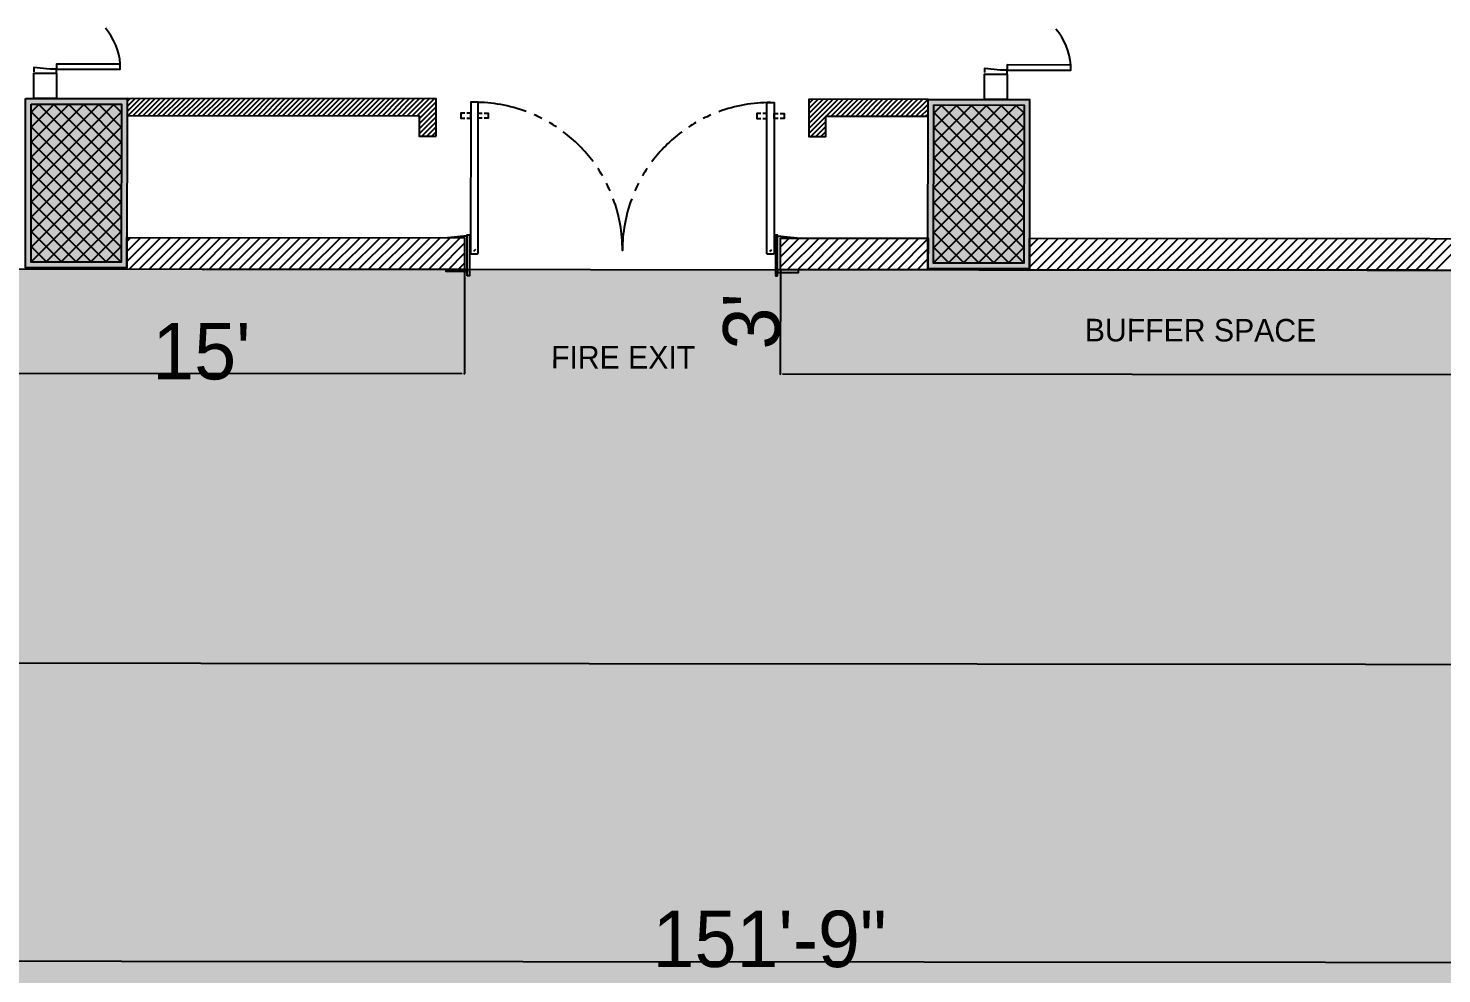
# Model space of a CAD drawing. Header units: millimetres. Extents: x -957 to 3394, y -3 to 3008.
# Drawn here: x 2412.2 to 2904.9, y 1879.9 to 2209.3 of the extents above; entities that cross this region are included whole.
import ezdxf

# ---------------------------------------------------------------- set-up
doc = ezdxf.new("R2010")
doc.units = ezdxf.units.MM
for name, color, linetype in [('FIRE_SAFETY', 7, 'CONTINUOUS'), ('HATCHES', 7, 'CONTINUOUS'), ('PDF_0', 7, 'CONTINUOUS'), ('PDF_FRAMING-COLUMN', 7, 'CONTINUOUS'), ('PDF_FRAMING-COLUMN_HATCH', 7, 'CONTINUOUS'), ('PDF_HATCH', 7, 'CONTINUOUS'), ('PDF_I-DOOR', 7, 'CONTINUOUS'), ('PDF_I-DOOR-OPEN', 7, 'CONTINUOUS'), ('PDF_I-FURN-FIXD', 7, 'CONTINUOUS'), ('PDF_I-WALL-JAMB', 7, 'CONTINUOUS'), ('PDF_ID-DOOR', 7, 'CONTINUOUS'), ('PDF_SHREM-CAD_6_CABLE', 7, 'CONTINUOUS'), ('PDF_SHREM_ACOUSTIC_WALL', 7, 'CONTINUOUS'), ('PDF_SHREM_COMMENTS', 7, 'CONTINUOUS'), ('PDF_TEXT', 7, 'CONTINUOUS'), ('PDF_WALL', 7, 'CONTINUOUS')]:
    doc.layers.add(name, color=color, linetype=linetype)
doc.styles.add('PDF_ARIAL', font='PDF_ARIAL')

msp = doc.modelspace()

# ---------------------------------------------------------------- hatches: boundary and pattern name
at = {"layer": 'HATCHES'}
msp.add_hatch(color=253, dxfattribs=at).paths.add_polyline_path([(3284.08, 953.45), (3285.08, 2124.7), (712.53, 2126.9), (711.53, 951.72)], flags=0)

# ---------------------------------------------------------------- linework, layer by layer
at = {"layer": 'HATCHES', "color": 253}
msp.add_lwpolyline([(712.53, 2126.9), (3285.08, 2124.7), (3284.08, 953.45), (711.53, 951.72), (712.53, 2126.9)], dxfattribs=at)
at = {"layer": 'PDF_0'}
for points in [[(2564.22, 2125.32), (2564.19, 2089.01)], [(2674.34, 2125.23), (2674.31, 2088.92)], [(2384.88, 2089.17), (2563.4, 2089.02)], [(2563.99, 2088.82), (2564.38, 2089.22)], [(2674.11, 2088.73), (2674.51, 2089.12)], [(2675.1, 2088.93), (3284.26, 2088.4)]]:
    msp.add_lwpolyline(points, dxfattribs=at)
at = {"layer": 'PDF_FRAMING-COLUMN'}
for points in [[(2411.21, 2184.84), (2446.61, 2184.81), (2446.56, 2125.82), (2411.16, 2125.85)], [(2413.18, 2182.87), (2444.64, 2182.85), (2444.6, 2127.79), (2413.13, 2127.81)], [(2725.86, 2184.57), (2761.25, 2184.54), (2761.2, 2125.55), (2725.81, 2125.58)], [(2727.82, 2182.61), (2759.29, 2182.58), (2759.24, 2127.52), (2727.77, 2127.54)]]:
    msp.add_lwpolyline(points, close=True, dxfattribs=at)
at = {"layer": 'PDF_FRAMING-COLUMN_HATCH'}
for points in [[(2413.15, 2153.97), (2442.08, 2182.85)], [(2413.16, 2164.4), (2431.65, 2182.86)], [(2413.16, 2159.19), (2436.87, 2182.85)], [(2413.17, 2174.83), (2421.22, 2182.87)], [(2413.17, 2169.62), (2426.44, 2182.86)], [(2413.18, 2180.05), (2416.01, 2182.87)], [(2444.62, 2153.95), (2415.74, 2182.87)], [(2444.62, 2159.16), (2420.96, 2182.87)], [(2444.63, 2164.38), (2426.17, 2182.86)], [(2444.63, 2169.59), (2431.39, 2182.86)], [(2444.64, 2174.8), (2436.6, 2182.85)], [(2444.64, 2180.02), (2441.81, 2182.85)], [(2413.15, 2148.76), (2444.64, 2180.2)], [(2444.61, 2148.73), (2413.18, 2180.22)], [(2727.79, 2148.49), (2759.28, 2179.93)], [(2727.8, 2158.92), (2751.51, 2182.59)], [(2727.8, 2153.7), (2756.72, 2182.58)], [(2727.81, 2174.56), (2735.86, 2182.6)], [(2727.81, 2169.35), (2741.08, 2182.59)], [(2727.81, 2164.13), (2746.29, 2182.59)], [(2727.82, 2179.78), (2730.65, 2182.6)], [(2759.26, 2148.46), (2727.82, 2179.95)], [(2759.26, 2153.68), (2730.38, 2182.6)], [(2759.26, 2158.89), (2735.6, 2182.6)], [(2759.27, 2164.11), (2740.81, 2182.59)], [(2759.27, 2169.32), (2746.03, 2182.59)], [(2759.28, 2174.54), (2751.24, 2182.59)], [(2759.28, 2179.75), (2756.46, 2182.58)], [(2413.15, 2143.54), (2444.64, 2174.98)], [(2444.61, 2143.52), (2413.17, 2175.01)], [(2727.79, 2143.27), (2759.28, 2174.71)], [(2759.25, 2143.25), (2727.81, 2174.74)], [(2413.14, 2138.33), (2444.63, 2169.77)], [(2444.61, 2138.3), (2413.17, 2169.79)], [(2727.78, 2138.06), (2759.27, 2169.5)], [(2759.25, 2138.03), (2727.81, 2169.52)], [(2413.14, 2133.12), (2444.63, 2164.55)], [(2444.6, 2133.09), (2413.16, 2164.58)], [(2727.78, 2132.85), (2759.27, 2164.28)], [(2759.24, 2132.82), (2727.81, 2164.31)], [(2413.13, 2127.9), (2444.62, 2159.34)], [(2444.6, 2127.87), (2413.16, 2159.36)], [(2727.77, 2127.63), (2759.27, 2159.07)], [(2759.24, 2127.6), (2727.8, 2159.1)], [(2439.47, 2127.79), (2413.15, 2154.15)], [(2418.26, 2127.81), (2444.62, 2154.12)], [(2754.11, 2127.52), (2727.8, 2153.88)], [(2732.9, 2127.54), (2759.26, 2153.85)], [(2434.26, 2127.79), (2413.15, 2148.94)], [(2423.47, 2127.8), (2444.61, 2148.91)], [(2748.9, 2127.52), (2727.79, 2148.67)], [(2738.11, 2127.53), (2759.26, 2148.64)], [(2429.04, 2127.8), (2413.15, 2143.72)], [(2428.69, 2127.8), (2444.61, 2143.69)], [(2743.68, 2127.53), (2727.79, 2143.45)], [(2743.33, 2127.53), (2759.25, 2143.43)], [(2423.83, 2127.8), (2413.14, 2138.51)], [(2433.9, 2127.79), (2444.61, 2138.48)], [(2738.47, 2127.53), (2727.78, 2138.24)], [(2748.54, 2127.53), (2759.25, 2138.21)], [(2418.61, 2127.81), (2413.14, 2133.29)], [(2439.12, 2127.79), (2444.6, 2133.27)], [(2733.25, 2127.54), (2727.78, 2133.02)], [(2753.76, 2127.52), (2759.24, 2133)], [(2413.4, 2127.81), (2413.13, 2128.08)], [(2444.33, 2127.79), (2444.6, 2128.05)], [(2728.04, 2127.54), (2727.77, 2127.81)], [(2758.97, 2127.52), (2759.24, 2127.78)]]:
    msp.add_lwpolyline(points, dxfattribs=at)
for points in [[(2411.21, 2184.84), (2446.61, 2184.81), (2411.16, 2125.85), (2446.56, 2125.82)], [(2413.18, 2182.87), (2444.64, 2182.85), (2413.13, 2127.81), (2444.6, 2127.79)], [(2725.86, 2184.57), (2761.25, 2184.54), (2725.81, 2125.58), (2761.2, 2125.55)], [(2727.82, 2182.61), (2759.29, 2182.58), (2727.77, 2127.54), (2759.24, 2127.52)]]:
    msp.add_solid(points, dxfattribs=at)
at = {"layer": 'PDF_HATCH'}
for points in [[(2446.61, 2183.77), (2447.65, 2184.81)], [(2446.61, 2182.03), (2449.39, 2184.81)], [(2446.61, 2180.29), (2451.13, 2184.81)], [(2446.96, 2178.91), (2452.87, 2184.81)], [(2448.7, 2178.91), (2454.61, 2184.81)], [(2450.44, 2178.91), (2456.35, 2184.8)], [(2452.18, 2178.91), (2458.08, 2184.8)], [(2453.92, 2178.91), (2459.82, 2184.8)], [(2455.66, 2178.9), (2461.56, 2184.8)], [(2457.39, 2178.9), (2463.3, 2184.8)], [(2459.13, 2178.9), (2465.04, 2184.8)], [(2460.87, 2178.9), (2466.77, 2184.8)], [(2462.61, 2178.9), (2468.51, 2184.79)], [(2464.35, 2178.9), (2470.25, 2184.79)], [(2466.08, 2178.9), (2471.99, 2184.79)], [(2467.82, 2178.89), (2473.73, 2184.79)], [(2469.56, 2178.89), (2475.47, 2184.79)], [(2471.3, 2178.89), (2477.2, 2184.79)], [(2473.04, 2178.89), (2478.94, 2184.78)], [(2474.78, 2178.89), (2480.68, 2184.78)], [(2476.51, 2178.89), (2482.42, 2184.78)], [(2478.25, 2178.89), (2484.16, 2184.78)], [(2479.99, 2178.88), (2485.89, 2184.78)], [(2481.73, 2178.88), (2487.63, 2184.78)], [(2483.47, 2178.88), (2489.37, 2184.78)], [(2485.2, 2178.88), (2491.11, 2184.77)], [(2486.94, 2178.88), (2492.85, 2184.77)], [(2488.68, 2178.88), (2494.59, 2184.77)], [(2490.42, 2178.88), (2496.32, 2184.77)], [(2492.16, 2178.87), (2498.06, 2184.77)], [(2493.9, 2178.87), (2499.8, 2184.77)], [(2495.63, 2178.87), (2501.54, 2184.77)], [(2497.37, 2178.87), (2503.28, 2184.76)], [(2499.11, 2178.87), (2505.01, 2184.76)], [(2500.85, 2178.87), (2506.75, 2184.76)], [(2502.59, 2178.86), (2508.49, 2184.76)], [(2504.32, 2178.86), (2510.23, 2184.76)], [(2506.06, 2178.86), (2511.97, 2184.76)], [(2507.8, 2178.86), (2513.71, 2184.75)], [(2509.54, 2178.86), (2515.44, 2184.75)], [(2511.28, 2178.86), (2517.18, 2184.75)], [(2513.01, 2178.86), (2518.92, 2184.75)], [(2514.75, 2178.85), (2520.66, 2184.75)], [(2516.49, 2178.85), (2522.4, 2184.75)], [(2518.23, 2178.85), (2524.13, 2184.75)], [(2519.97, 2178.85), (2525.87, 2184.74)], [(2521.71, 2178.85), (2527.61, 2184.74)], [(2523.44, 2178.85), (2529.35, 2184.74)], [(2525.18, 2178.85), (2531.09, 2184.74)], [(2526.92, 2178.84), (2532.82, 2184.74)], [(2528.66, 2178.84), (2534.56, 2184.74)], [(2530.4, 2178.84), (2536.3, 2184.74)], [(2532.13, 2178.84), (2538.04, 2184.73)], [(2533.87, 2178.84), (2539.78, 2184.73)], [(2535.61, 2178.84), (2541.52, 2184.73)], [(2537.35, 2178.84), (2543.25, 2184.73)], [(2539.09, 2178.83), (2544.99, 2184.73)], [(2540.83, 2178.83), (2546.73, 2184.73)], [(2542.56, 2178.83), (2548.47, 2184.73)], [(2544.3, 2178.83), (2550.21, 2184.72)], [(2546.04, 2178.83), (2551.94, 2184.72)], [(2547.78, 2178.83), (2553.68, 2184.72)], [(2548.46, 2177.77), (2554.36, 2183.66)], [(2684.29, 2177.91), (2691, 2184.6)], [(2684.29, 2176.17), (2692.74, 2184.6)], [(2684.29, 2174.44), (2694.47, 2184.6)], [(2684.3, 2183.13), (2685.78, 2184.61)], [(2684.3, 2181.39), (2687.52, 2184.61)], [(2684.3, 2179.65), (2689.26, 2184.6)], [(2690.31, 2178.7), (2696.21, 2184.6)], [(2692.05, 2178.7), (2697.95, 2184.6)], [(2693.78, 2178.7), (2699.69, 2184.6)], [(2695.52, 2178.7), (2701.43, 2184.59)], [(2697.26, 2178.7), (2703.17, 2184.59)], [(2699, 2178.7), (2704.9, 2184.59)], [(2700.74, 2178.7), (2706.64, 2184.59)], [(2702.47, 2178.69), (2708.38, 2184.59)], [(2704.21, 2178.69), (2710.12, 2184.59)], [(2705.95, 2178.69), (2711.86, 2184.59)], [(2707.69, 2178.69), (2713.59, 2184.58)], [(2709.43, 2178.69), (2715.33, 2184.58)], [(2711.17, 2178.69), (2717.07, 2184.58)], [(2712.9, 2178.68), (2718.81, 2184.58)], [(2714.64, 2178.68), (2720.55, 2184.58)], [(2716.38, 2178.68), (2722.29, 2184.58)], [(2718.12, 2178.68), (2724.02, 2184.58)], [(2719.86, 2178.68), (2725.76, 2184.57)], [(2721.59, 2178.68), (2725.85, 2182.93)], [(2548.45, 2176.03), (2554.36, 2181.92)], [(2548.45, 2174.29), (2554.36, 2180.18)], [(2548.45, 2172.55), (2554.36, 2178.45)], [(2684.29, 2172.7), (2690.19, 2178.59)], [(2723.33, 2178.68), (2725.85, 2181.19)], [(2725.07, 2178.67), (2725.85, 2179.45)], [(2549.38, 2171.75), (2554.35, 2176.71)], [(2551.12, 2171.74), (2554.35, 2174.97)], [(2552.86, 2171.74), (2554.35, 2173.23)], [(2684.96, 2171.63), (2690.19, 2176.85)], [(2686.7, 2171.63), (2690.19, 2175.12)], [(2688.44, 2171.63), (2690.19, 2173.38)], [(2690.18, 2171.62), (2690.19, 2171.64)], [(2446.56, 2128.09), (2454.91, 2136.43)], [(2446.57, 2135.05), (2447.96, 2136.43)], [(2446.57, 2131.57), (2451.44, 2136.43)], [(2447.37, 2125.42), (2458.39, 2136.43)], [(2450.84, 2125.42), (2461.87, 2136.42)], [(2454.32, 2125.42), (2465.34, 2136.42)], [(2457.8, 2125.41), (2468.82, 2136.42)], [(2461.27, 2125.41), (2472.3, 2136.41)], [(2464.75, 2125.41), (2475.77, 2136.41)], [(2468.23, 2125.41), (2479.25, 2136.41)], [(2471.7, 2125.4), (2482.72, 2136.41)], [(2475.18, 2125.4), (2486.2, 2136.4)], [(2478.66, 2125.4), (2489.68, 2136.4)], [(2482.13, 2125.39), (2493.15, 2136.4)], [(2485.61, 2125.39), (2496.63, 2136.39)], [(2489.08, 2125.39), (2500.11, 2136.39)], [(2492.56, 2125.38), (2503.58, 2136.39)], [(2496.04, 2125.38), (2507.06, 2136.38)], [(2499.51, 2125.38), (2510.54, 2136.38)], [(2502.99, 2125.38), (2514.01, 2136.38)], [(2506.47, 2125.37), (2517.49, 2136.38)], [(2509.94, 2125.37), (2520.96, 2136.37)], [(2513.42, 2125.37), (2524.44, 2136.37)], [(2516.89, 2125.36), (2527.92, 2136.37)], [(2520.37, 2125.36), (2531.39, 2136.36)], [(2523.85, 2125.36), (2534.87, 2136.36)], [(2527.32, 2125.35), (2538.35, 2136.36)], [(2530.8, 2125.35), (2541.82, 2136.35)], [(2534.28, 2125.35), (2545.3, 2136.35)], [(2537.75, 2125.35), (2548.77, 2136.35)], [(2541.23, 2125.34), (2552.25, 2136.35)], [(2544.71, 2125.34), (2555.73, 2136.34)], [(2548.18, 2125.34), (2559.2, 2136.34)], [(2551.66, 2125.33), (2562.68, 2136.34)], [(2555.13, 2125.33), (2564.23, 2134.41)], [(2674.34, 2126.24), (2684.35, 2136.23)], [(2674.35, 2133.19), (2677.4, 2136.24)], [(2674.35, 2129.72), (2680.88, 2136.24)], [(2676.81, 2125.23), (2687.83, 2136.23)], [(2680.28, 2125.22), (2691.3, 2136.23)], [(2683.76, 2125.22), (2694.78, 2136.22)], [(2687.24, 2125.22), (2698.26, 2136.22)], [(2690.71, 2125.21), (2701.73, 2136.22)], [(2694.19, 2125.21), (2705.21, 2136.21)], [(2697.66, 2125.21), (2708.69, 2136.21)], [(2701.14, 2125.21), (2712.16, 2136.21)], [(2704.62, 2125.2), (2715.64, 2136.21)], [(2708.09, 2125.2), (2719.12, 2136.2)], [(2711.57, 2125.2), (2722.59, 2136.2)], [(2715.05, 2125.19), (2725.81, 2135.94)], [(2761.2, 2126.12), (2771.26, 2136.16)], [(2761.21, 2133.07), (2764.31, 2136.16)], [(2761.21, 2129.6), (2767.78, 2136.16)], [(2763.71, 2125.15), (2774.74, 2136.16)], [(2767.19, 2125.15), (2778.21, 2136.15)], [(2770.67, 2125.15), (2781.69, 2136.15)], [(2774.14, 2125.14), (2785.17, 2136.15)], [(2777.62, 2125.14), (2788.64, 2136.14)], [(2781.1, 2125.14), (2792.12, 2136.14)], [(2784.57, 2125.13), (2795.59, 2136.14)], [(2788.05, 2125.13), (2799.07, 2136.13)], [(2791.53, 2125.13), (2802.55, 2136.13)], [(2795, 2125.13), (2806.02, 2136.13)], [(2798.48, 2125.12), (2809.5, 2136.13)], [(2801.95, 2125.12), (2812.98, 2136.12)], [(2805.43, 2125.12), (2816.45, 2136.12)], [(2808.91, 2125.11), (2819.93, 2136.12)], [(2812.38, 2125.11), (2823.41, 2136.11)], [(2815.86, 2125.11), (2826.88, 2136.11)], [(2819.34, 2125.1), (2830.36, 2136.11)], [(2822.81, 2125.1), (2833.83, 2136.1)], [(2826.29, 2125.1), (2837.31, 2136.1)], [(2829.76, 2125.1), (2840.79, 2136.1)], [(2833.24, 2125.09), (2844.26, 2136.1)], [(2836.72, 2125.09), (2847.74, 2136.09)], [(2840.19, 2125.09), (2851.22, 2136.09)], [(2843.67, 2125.08), (2854.69, 2136.09)], [(2847.15, 2125.08), (2858.17, 2136.08)], [(2850.62, 2125.08), (2861.64, 2136.08)], [(2854.1, 2125.08), (2865.12, 2136.08)], [(2857.58, 2125.07), (2868.6, 2136.08)], [(2861.05, 2125.07), (2872.07, 2136.07)], [(2864.53, 2125.07), (2875.55, 2136.07)], [(2868, 2125.06), (2879.03, 2136.07)], [(2871.48, 2125.06), (2882.5, 2136.06)], [(2874.96, 2125.06), (2885.98, 2136.06)], [(2878.43, 2125.05), (2889.46, 2136.06)], [(2881.91, 2125.05), (2892.93, 2136.05)], [(2885.39, 2125.05), (2896.41, 2136.05)], [(2888.86, 2125.05), (2899.88, 2136.05)], [(2892.34, 2125.04), (2903.36, 2136.05)], [(2895.82, 2125.04), (2906.84, 2136.04)], [(2899.29, 2125.04), (2910.31, 2136.04)], [(2902.77, 2125.03), (2913.79, 2136.04)], [(2558.61, 2125.33), (2564.22, 2130.93)], [(2718.52, 2125.19), (2725.81, 2132.47)], [(2722, 2125.19), (2725.81, 2128.99)], [(2562.09, 2125.32), (2564.22, 2127.45)], [(2725.47, 2125.19), (2725.81, 2125.52)]]:
    msp.add_lwpolyline(points, dxfattribs=at)
at = {"layer": 'PDF_I-DOOR'}
for points in [[(2568.97, 2131.07), (2569.01, 2183.54), (2566.42, 2183.54), (2566.38, 2131.07, 0.414172), (2566.73, 2130.72), (2568.62, 2130.72, 0.414172)], [(2669.6, 2130.98), (2669.65, 2183.45), (2672.23, 2183.45), (2672.19, 2130.98, -0.414136), (2671.84, 2130.63), (2669.95, 2130.64, -0.414216)]]:
    msp.add_lwpolyline(points, format="xyb", close=True, dxfattribs=at)
for points in [[(2564.32, 2179.75), (2562.97, 2179.75), (2562.97, 2178.02), (2564.33, 2178.02)], [(2565.06, 2178.02), (2566.42, 2178.02), (2566.42, 2179.75), (2565.06, 2179.75)], [(2570.37, 2178.02), (2569.01, 2178.02), (2569.02, 2179.75), (2570.37, 2179.74)], [(2571.11, 2179.74), (2572.46, 2179.74), (2572.46, 2178.02), (2571.1, 2178.02)], [(2667.54, 2179.66), (2666.19, 2179.66), (2666.19, 2177.94), (2667.55, 2177.93)], [(2668.28, 2177.93), (2669.64, 2177.93), (2669.64, 2179.66), (2668.28, 2179.66)], [(2673.59, 2177.93), (2672.23, 2177.93), (2672.24, 2179.66), (2673.59, 2179.66)], [(2674.33, 2179.66), (2675.68, 2179.65), (2675.68, 2177.93), (2674.32, 2177.93)], [(2558.36, 2136.34), (2565.18, 2137.02), (2558.36, 2136.34)], [(2680.22, 2136.24), (2673.4, 2136.93), (2680.22, 2136.24)], [(2568.02, 2132.28), (2567.33, 2131.59)], [(2671.24, 2132.19), (2670.55, 2131.5)]]:
    msp.add_lwpolyline(points, dxfattribs=at)
for points in [[(2565.17, 2123.13), (2565.18, 2137.37), (2565.95, 2137.37), (2565.94, 2123.13)], [(2673.38, 2123.04), (2673.4, 2137.28), (2672.63, 2137.28), (2672.61, 2123.04)]]:
    msp.add_lwpolyline(points, close=True, dxfattribs=at)
at = {"layer": 'PDF_I-DOOR-OPEN'}
msp.add_lwpolyline([(2622.52, 2149.94, 0.089831), (2619.29, 2131.89, 0.089834), (2616.08, 2149.95, 0.089834)], format="xyb", dxfattribs=at)
for centre, radius, start, end in [((2421.99, 2194.93), 22.35, 4.8346, 40.1246), ((2753.34, 2194.64), 22.35, 4.8341, 40.125), ((2567.82, 2132.08), 51.46, 69.5818, 90.1144), ((2670.75, 2131.99), 51.46, 89.7875, 110.3202), ((2567.8, 2132.04), 51.51, 63.0155, 66.2965), ((2670.77, 2131.94), 51.51, 113.605, 116.8859), ((2567.85, 2132.12), 51.42, 56.444, 59.731), ((2567.82, 2132.08), 51.46, 36.7407, 53.1613), ((2670.75, 2131.99), 51.46, 126.7407, 143.1613), ((2670.74, 2132), 51.45, 120.1729, 123.4576), ((2567.8, 2132.07), 51.49, 30.1721, 33.4545), ((2670.77, 2131.98), 51.49, 146.4463, 149.7287), ((2567.83, 2132.08), 51.45, 23.6043, 26.8891), ((2670.74, 2131.99), 51.45, 153.0129, 156.2977)]:
    msp.add_arc(centre, radius, start, end, dxfattribs=at)
at = {"layer": 'PDF_I-FURN-FIXD'}
for points in [[(2557.89, 2125.33), (2565.17, 2125.32), (2565.17, 2124.57), (2557.88, 2124.58)], [(2680.67, 2125.22), (2673.39, 2125.23), (2673.38, 2124.25), (2680.67, 2124.24)]]:
    msp.add_lwpolyline(points, close=True, dxfattribs=at)
at = {"layer": 'PDF_I-WALL-JAMB'}
for points in [[(2414.17, 2193.69), (2422.04, 2193.68), (2422.04, 2195.06), (2419.73, 2195.06), (2414.17, 2195.66), (2414.17, 2194.2)], [(2745.53, 2193.41), (2753.4, 2193.4), (2753.4, 2194.78), (2751.09, 2194.78), (2745.53, 2195.37), (2745.53, 2193.91)]]:
    msp.add_lwpolyline(points, dxfattribs=at)
at = {"layer": 'PDF_ID-DOOR'}
for points in [[(2422.04, 2195.06), (2444.26, 2195.04), (2444.26, 2196.81), (2422.04, 2196.83)], [(2753.4, 2194.78), (2775.62, 2194.76), (2775.62, 2196.53), (2753.4, 2196.55)]]:
    msp.add_lwpolyline(points, close=True, dxfattribs=at)
at = {"layer": 'PDF_SHREM-CAD_6_CABLE', "color": 253}
msp.add_lwpolyline([(712.53, 2126.9), (3285.08, 2124.7), (3284.08, 949.12), (711.53, 951.32)], close=True, dxfattribs=at)
at = {"layer": 'PDF_SHREM_ACOUSTIC_WALL'}
for points in [[(2446.57, 2136.44), (2564.23, 2136.34), (2564.22, 2125.32), (2446.56, 2125.42)], [(2674.35, 2136.24), (2725.82, 2136.2), (2725.81, 2125.18), (2674.34, 2125.23)]]:
    msp.add_lwpolyline(points, close=True, dxfattribs=at)
msp.add_lwpolyline([(3040.45, 2124.92), (2761.2, 2125.15), (2761.21, 2136.17), (3040.46, 2135.93)], dxfattribs=at)
at = {"layer": 'PDF_SHREM_COMMENTS'}
for points in [[(2554.35, 2171.74), (2554.36, 2184.72), (2446.61, 2184.81), (2446.61, 2178.91), (2548.46, 2178.83), (2548.45, 2171.75)], [(2684.3, 2184.61), (2684.29, 2171.63), (2690.19, 2171.62), (2690.19, 2178.7), (2725.85, 2178.67), (2725.86, 2184.57)]]:
    msp.add_lwpolyline(points, close=True, dxfattribs=at)
at = {"layer": 'PDF_TEXT'}
for points in [[(713.2, 1989.59), (3284.18, 1987.39)], [(1465.07, 1885.11), (3284.09, 1883.56)]]:
    msp.add_lwpolyline(points, dxfattribs=at)
at = {"layer": 'PDF_WALL'}
for points in [[(2422.04, 2193.68), (2422.03, 2184.83), (2414.16, 2184.84), (2414.17, 2193.69)], [(2753.4, 2193.4), (2753.39, 2184.55), (2745.52, 2184.56), (2745.53, 2193.4)]]:
    msp.add_lwpolyline(points, close=True, dxfattribs=at)

# ---------------------------------------------------------------- texts
at = {"layer": 'FIRE_SAFETY', "char_height": 7.866, "attachment_point": 7, "rotation": 359.951, "style": 'PDF_ARIAL'}
for s, insert, width in [('BUFFER SPACE', (2780.49, 2100.13), 76.6938), ('FIRE EXIT', (2594.4, 2090.79), 48.7257)]:
    msp.add_mtext(s, dxfattribs=dict(at, insert=insert, width=width))
at = {"layer": 'PDF_0', "insert": (2674.32, 2097.4), "char_height": 19.665, "width": 17.4801, "attachment_point": 7, "rotation": 89.951, "style": 'PDF_ARIAL'}
msp.add_mtext("3'", dxfattribs=at)
at = {"layer": 'PDF_TEXT', "char_height": 19.665, "attachment_point": 7, "rotation": 359.951, "style": 'PDF_ARIAL'}
for s, insert, width in [("15'", (2455.38, 2086.73), 28.4051), ('151\'-9"', (2629.79, 1881.98), 83.0304)]:
    msp.add_mtext(s, dxfattribs=dict(at, insert=insert, width=width))

doc.saveas('drawing.dxf')
